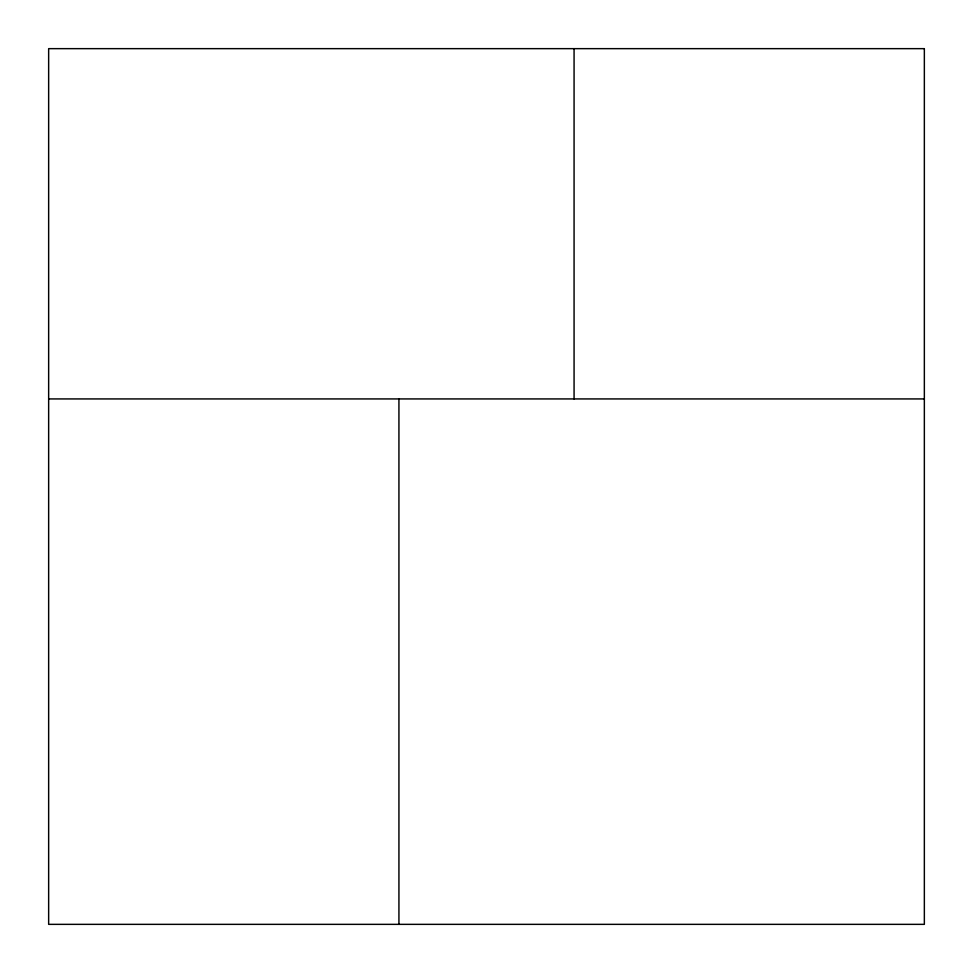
<?xml version="1.0" encoding="UTF-8"?>
<svg xmlns="http://www.w3.org/2000/svg" width="973" height="973" viewBox="0 0 973 973"><rect width="100%" height="100%" fill="white"/><g stroke="black" fill="none" stroke-linecap="round" stroke-linejoin="round"><path stroke-width="1.46" d="M48.65 398.93L924.35 398.93M574.07 48.65L574.07 398.93M398.93 398.93L398.93 924.35M924.35 48.65L48.65 48.65L48.65 924.35L924.35 924.35L924.35 48.65"/></g></svg>
